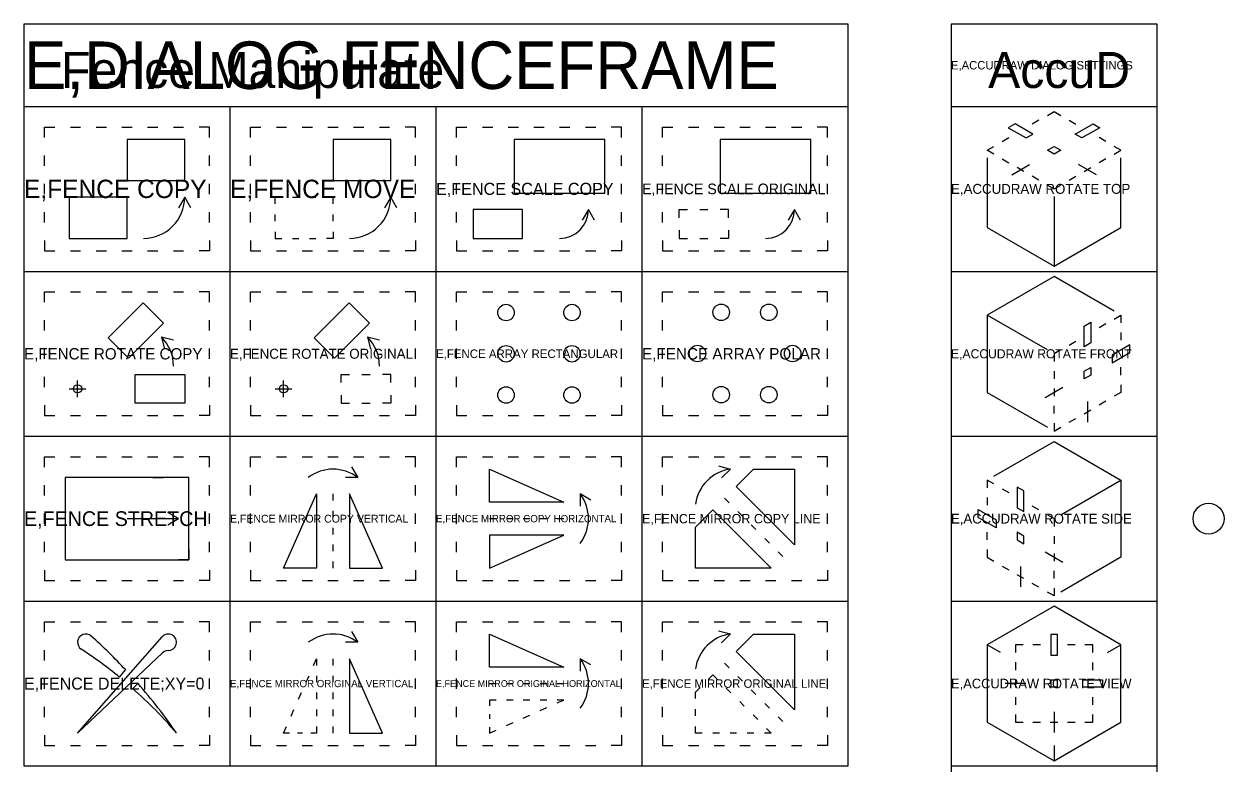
# Model space of a CAD drawing. Extents: x -4 to 299, y -59 to 248.
# Drawn here: x 150 to 208.2, y 152 to 188 of the extents above; entities that cross this region are included whole.
import ezdxf

# ---------------------------------------------------------------- set-up
doc = ezdxf.new("R2010")
doc.units = 0
for name, color, linetype in [('Command Icons', 7, 'Continuous'), ('Command Text', 7, 'Continuous'), ('Menu Anotation', 7, 'Continuous'), ('Menu Border', 7, 'Continuous'), ('Menu Partitions', 7, 'Continuous'), ('Menu Title', 7, 'Continuous')]:
    doc.layers.add(name, color=color, linetype=linetype)

msp = doc.modelspace()

# ---------------------------------------------------------------- linework, layer by layer
at = {"layer": 'Command Icons'}
for p, q in [((152.25, 183), (152.75, 183)), ((153.5, 183), (154, 183)), ((154.75, 183), (155.25, 183)), ((156, 183), (156.5, 183)), ((157.25, 183), (157.75, 183)), ((162.25, 183), (162.75, 183)), ((163.5, 183), (164, 183)), ((164.75, 183), (165.25, 183)), ((166, 183), (166.5, 183)), ((167.25, 183), (167.75, 183)), ((172.25, 183), (172.75, 183)), ((173.5, 183), (174, 183)), ((174.75, 183), (175.25, 183)), ((176, 183), (176.5, 183)), ((177.25, 183), (177.75, 183)), ((182.25, 183), (182.75, 183)), ((183.5, 183), (184, 183)), ((184.75, 183), (185.25, 183)), ((186, 183), (186.5, 183)), ((187.25, 183), (187.75, 183)), ((199.268, 183.328), (198.944, 183.142)), ((200.732, 183.328), (201.056, 183.142)), ((197.484, 182.298), (197.808, 182.486)), ((202.516, 182.298), (202.192, 182.486)), ((151, 181.124), (151, 181.624)), ((159, 181.124), (159, 181.624)), ((161, 181.124), (161, 181.624)), ((169, 181.124), (169, 181.624)), ((171, 181.124), (171, 181.624)), ((179, 181.124), (179, 181.624)), ((181, 181.124), (181, 181.624)), ((189, 181.124), (189, 181.624)), ((197.484, 181.452), (197.808, 181.264)), ((197.944, 180.686), (198.81, 181.186)), ((202.056, 180.686), (201.19, 181.186)), ((202.516, 181.452), (202.192, 181.264)), ((198.54, 180.844), (198.214, 181.03)), ((199.268, 180.422), (198.944, 180.61)), ((200.732, 180.422), (201.056, 180.61)), ((201.46, 180.844), (201.786, 181.03)), ((151, 179.75), (151, 180.25)), ((159, 179.75), (159, 180.25)), ((161, 179.75), (161, 180.25)), ((169, 179.75), (169, 180.25)), ((171, 179.75), (171, 180.25)), ((179, 179.75), (179, 180.25)), ((181, 179.75), (181, 180.25)), ((189, 179.75), (189, 180.25)), ((163.026, 179.6), (163.346, 179.6)), ((163.852, 179.6), (164.172, 179.6)), ((200, 179.626), (200, 176.25)), ((151, 178.376), (151, 178.876)), ((159, 178.376), (159, 178.876)), ((161, 178.376), (161, 178.876)), ((169, 178.376), (169, 178.876)), ((171, 178.376), (171, 178.876)), ((179, 178.376), (179, 178.876)), ((181, 178.376), (181, 178.876)), ((182.8, 179), (183.2, 179)), ((189, 178.376), (189, 178.876)), ((162.2, 178.442), (162.2, 178.762)), ((165, 178.442), (165, 178.762)), ((163.026, 177.6), (163.346, 177.6)), ((163.852, 177.6), (164.172, 177.6)), ((182.8, 177.6), (183.2, 177.6)), ((152.25, 177), (152.75, 177)), ((153.5, 177), (154, 177)), ((154.75, 177), (155.25, 177)), ((156, 177), (156.5, 177)), ((157.25, 177), (157.75, 177)), ((162.25, 177), (162.75, 177)), ((163.5, 177), (164, 177)), ((164.75, 177), (165.25, 177)), ((166, 177), (166.5, 177)), ((167.25, 177), (167.75, 177)), ((172.25, 177), (172.75, 177)), ((173.5, 177), (174, 177)), ((174.75, 177), (175.25, 177)), ((176, 177), (176.5, 177)), ((177.25, 177), (177.75, 177)), ((182.25, 177), (182.75, 177)), ((183.5, 177), (184, 177)), ((184.75, 177), (185.25, 177)), ((186, 177), (186.5, 177)), ((187.25, 177), (187.75, 177)), ((152.25, 175), (152.75, 175)), ((153.5, 175), (154, 175)), ((154.75, 175), (155.25, 175)), ((156, 175), (156.5, 175)), ((157.25, 175), (157.75, 175)), ((162.25, 175), (162.75, 175)), ((163.5, 175), (164, 175)), ((164.75, 175), (165.25, 175)), ((166, 175), (166.5, 175)), ((167.25, 175), (167.75, 175)), ((172.25, 175), (172.75, 175)), ((173.5, 175), (174, 175)), ((174.75, 175), (175.25, 175)), ((176, 175), (176.5, 175)), ((177.25, 175), (177.75, 175)), ((182.25, 175), (182.75, 175)), ((183.5, 175), (184, 175)), ((184.75, 175), (185.25, 175)), ((186, 175), (186.5, 175)), ((187.25, 175), (187.75, 175)), ((151, 173.124), (151, 173.624)), ((159, 173.124), (159, 173.624)), ((161, 173.124), (161, 173.624)), ((169, 173.124), (169, 173.624)), ((171, 173.124), (171, 173.624)), ((179, 173.124), (179, 173.624)), ((181, 173.124), (181, 173.624)), ((189, 173.124), (189, 173.624)), ((199.676, 172.186), (196.752, 173.874)), ((202.516, 173.452), (202.19, 173.266)), ((203.248, 173.03), (203.248, 172.654)), ((200.732, 172.422), (201.056, 172.61)), ((151, 171.75), (151, 172.25)), ((159, 171.75), (159, 172.25)), ((161, 171.75), (161, 172.25)), ((169, 171.75), (169, 172.25)), ((171, 171.75), (171, 172.25)), ((179, 171.75), (179, 172.25)), ((181, 171.75), (181, 172.25)), ((189, 171.75), (189, 172.25)), ((203.248, 170.97), (203.248, 171.344)), ((151, 170.376), (151, 170.876)), ((152.6, 169.9), (152.6, 170.7)), ((159, 170.376), (159, 170.876)), ((161, 170.376), (161, 170.876)), ((162.6, 169.9), (162.6, 170.7)), ((166.4, 171), (166.8, 171)), ((169, 170.376), (169, 170.876)), ((171, 170.376), (171, 170.876)), ((179, 170.376), (179, 170.876)), ((181, 170.376), (181, 170.876)), ((189, 170.376), (189, 170.876)), ((200, 171.156), (200, 170.782)), ((152.2, 170.3), (153, 170.3)), ((162.2, 170.3), (163, 170.3)), ((199.568, 169.876), (200.432, 170.376)), ((200, 170.314), (200, 169.938)), ((166.4, 169.6), (166.8, 169.6)), ((201.624, 169.686), (201.624, 168.686)), ((202.516, 169.702), (202.192, 169.514)), ((152.25, 169), (152.75, 169)), ((153.5, 169), (154, 169)), ((154.75, 169), (155.25, 169)), ((156, 169), (156.5, 169)), ((157.25, 169), (157.75, 169)), ((162.25, 169), (162.75, 169)), ((163.5, 169), (164, 169)), ((164.75, 169), (165.25, 169)), ((166, 169), (166.5, 169)), ((167.25, 169), (167.75, 169)), ((172.25, 169), (172.75, 169)), ((173.5, 169), (174, 169)), ((174.75, 169), (175.25, 169)), ((176, 169), (176.5, 169)), ((177.25, 169), (177.75, 169)), ((182.25, 169), (182.75, 169)), ((183.5, 169), (184, 169)), ((184.75, 169), (185.25, 169)), ((186, 169), (186.5, 169)), ((187.25, 169), (187.75, 169)), ((200, 169.096), (200, 169.47)), ((201.46, 169.094), (201.786, 169.282)), ((200.732, 168.674), (201.056, 168.86)), ((152.25, 167), (152.75, 167)), ((153.5, 167), (154, 167)), ((154.75, 167), (155.25, 167)), ((156, 167), (156.5, 167)), ((157.25, 167), (157.75, 167)), ((162.25, 167), (162.75, 167)), ((163.5, 167), (164, 167)), ((164.75, 167), (165.25, 167)), ((166, 167), (166.5, 167)), ((167.25, 167), (167.75, 167)), ((172.25, 167), (172.75, 167)), ((173.5, 167), (174, 167)), ((174.75, 167), (175.25, 167)), ((176, 167), (176.5, 167)), ((177.25, 167), (177.75, 167)), ((182.25, 167), (182.75, 167)), ((183.5, 167), (184, 167)), ((184.75, 167), (185.25, 167)), ((186, 167), (186.5, 167)), ((187.25, 167), (187.75, 167)), ((151, 165.124), (151, 165.624)), ((156.25, 166), (156.75, 166)), ((159, 165.124), (159, 165.624)), ((161, 165.124), (161, 165.624)), ((169, 165.124), (169, 165.624)), ((171, 165.124), (171, 165.624)), ((179, 165.124), (179, 165.624)), ((181, 165.124), (181, 165.624)), ((189, 165.124), (189, 165.624)), ((197.484, 165.452), (197.81, 165.266)), ((200.324, 164.186), (203.248, 165.874)), ((165, 164.878), (165, 165.2)), ((184.004, 164.992), (184.23, 164.768)), ((196.752, 165.03), (196.752, 164.654)), ((158, 164.334), (158, 164.834)), ((165, 164.06), (165, 164.38)), ((184.654, 164.344), (184.88, 164.118)), ((199.268, 164.422), (198.944, 164.61)), ((151, 163.75), (151, 164.25)), ((155, 164), (157.5, 164)), ((159, 163.75), (159, 164.25)), ((161, 163.75), (161, 164.25)), ((169, 163.75), (169, 164.25)), ((171, 163.75), (171, 164.25)), ((172.6, 164), (172.92, 164)), ((173.42, 164), (173.74, 164)), ((174.238, 164), (174.56, 164)), ((175.06, 164), (175.38, 164)), ((175.878, 164), (176.2, 164)), ((179, 163.75), (179, 164.25)), ((181, 163.75), (181, 164.25)), ((185.304, 163.694), (185.53, 163.468)), ((189, 163.75), (189, 164.25)), ((158, 163.168), (158, 163.668)), ((165, 163.238), (165, 163.56)), ((196.752, 162.97), (196.752, 163.344)), ((200, 163.156), (200, 162.782)), ((151, 162.376), (151, 162.876)), ((159, 162.376), (159, 162.876)), ((161, 162.376), (161, 162.876)), ((165, 162.42), (165, 162.74)), ((169, 162.376), (169, 162.876)), ((171, 162.376), (171, 162.876)), ((179, 162.376), (179, 162.876)), ((181, 162.376), (181, 162.876)), ((185.958, 163.04), (186.184, 162.814)), ((189, 162.376), (189, 162.876)), ((156.25, 162), (156.75, 162)), ((186.608, 162.39), (186.834, 162.164)), ((200.432, 161.876), (199.568, 162.376)), ((200, 162.314), (200, 161.938)), ((165, 161.6), (165, 161.92)), ((197.484, 161.702), (197.808, 161.514)), ((198.376, 161.686), (198.376, 160.686)), ((200, 161.096), (200, 161.47)), ((152.25, 161), (152.75, 161)), ((153.5, 161), (154, 161)), ((154.75, 161), (155.25, 161)), ((156, 161), (156.5, 161)), ((157.25, 161), (157.75, 161)), ((162.25, 161), (162.75, 161)), ((163.5, 161), (164, 161)), ((164.75, 161), (165.25, 161)), ((166, 161), (166.5, 161)), ((167.25, 161), (167.75, 161)), ((172.25, 161), (172.75, 161)), ((173.5, 161), (174, 161)), ((174.75, 161), (175.25, 161)), ((176, 161), (176.5, 161)), ((177.25, 161), (177.75, 161)), ((182.25, 161), (182.75, 161)), ((183.5, 161), (184, 161)), ((184.75, 161), (185.25, 161)), ((186, 161), (186.5, 161)), ((187.25, 161), (187.75, 161)), ((198.54, 161.094), (198.214, 161.282)), ((199.268, 160.674), (198.944, 160.86)), ((152.25, 159), (152.75, 159)), ((153.5, 159), (154, 159)), ((154.75, 159), (155.25, 159)), ((156, 159), (156.5, 159)), ((157.25, 159), (157.75, 159)), ((162.25, 159), (162.75, 159)), ((163.5, 159), (164, 159)), ((164.75, 159), (165.25, 159)), ((166, 159), (166.5, 159)), ((167.25, 159), (167.75, 159)), ((172.25, 159), (172.75, 159)), ((173.5, 159), (174, 159)), ((174.75, 159), (175.25, 159)), ((176, 159), (176.5, 159)), ((177.25, 159), (177.75, 159)), ((182.25, 159), (182.75, 159)), ((183.5, 159), (184, 159)), ((184.75, 159), (185.25, 159)), ((186, 159), (186.5, 159)), ((187.25, 159), (187.75, 159)), ((152.6, 153.6), (156.7, 158.264)), ((197.402, 157.5), (196.752, 157.876)), ((199.346, 157.876), (198.972, 157.876)), ((201.032, 157.876), (200.656, 157.876)), ((202.598, 157.5), (203.248, 157.876)), ((151, 157.124), (151, 157.624)), ((156.724, 157.492), (152.6, 153.6)), ((159, 157.124), (159, 157.624)), ((161, 157.124), (161, 157.624)), ((169, 157.124), (169, 157.624)), ((171, 157.124), (171, 157.624)), ((179, 157.124), (179, 157.624)), ((181, 157.124), (181, 157.624)), ((189, 157.124), (189, 157.624)), ((165, 156.878), (165, 157.2)), ((184.004, 156.992), (184.23, 156.766)), ((198.124, 157.032), (198.124, 156.656)), ((201.876, 156.654), (201.876, 157.028)), ((151, 155.75), (151, 156.25)), ((154.628, 156.312), (154.934, 156.662)), ((154.934, 156.662), (154.934, 156.662)), ((159, 155.75), (159, 156.25)), ((161, 155.75), (161, 156.25)), ((165, 156.06), (165, 156.38)), ((169, 155.75), (169, 156.25)), ((171, 155.75), (171, 156.25)), ((179, 155.75), (179, 156.25)), ((181, 155.75), (181, 156.25)), ((184.654, 156.342), (184.88, 156.116)), ((189, 155.75), (189, 156.25)), ((198.124, 156.188), (198.124, 155.812)), ((155.532, 156), (155.278, 155.758)), ((165, 155.238), (165, 155.56)), ((172.6, 156), (172.92, 156)), ((173.42, 156), (173.74, 156)), ((174.238, 156), (174.56, 156)), ((175.06, 156), (175.38, 156)), ((175.878, 156), (176.2, 156)), ((185.304, 155.692), (185.53, 155.468)), ((198.624, 156), (197.624, 156)), ((185.958, 155.038), (186.184, 154.812)), ((198.124, 155.346), (198.124, 154.972)), ((201.876, 154.968), (201.876, 155.344)), ((151, 154.376), (151, 154.876)), ((159, 154.376), (159, 154.876)), ((161, 154.376), (161, 154.876)), ((165, 154.42), (165, 154.74)), ((169, 154.376), (169, 154.876)), ((171, 154.376), (171, 154.876)), ((179, 154.376), (179, 154.876)), ((181, 154.376), (181, 154.876)), ((186.608, 154.388), (186.834, 154.164)), ((189, 154.376), (189, 154.876)), ((200, 154.624), (200, 153.624)), ((165, 153.6), (165, 153.92)), ((198.968, 154.124), (199.344, 154.124)), ((199.812, 154.124), (200.188, 154.124)), ((200.654, 154.124), (201.028, 154.124)), ((152.25, 153), (152.75, 153)), ((153.5, 153), (154, 153)), ((154.75, 153), (155.25, 153)), ((156, 153), (156.5, 153)), ((157.25, 153), (157.75, 153)), ((162.25, 153), (162.75, 153)), ((163.5, 153), (164, 153)), ((164.75, 153), (165.25, 153)), ((166, 153), (166.5, 153)), ((167.25, 153), (167.75, 153)), ((172.25, 153), (172.75, 153)), ((173.5, 153), (174, 153)), ((174.75, 153), (175.25, 153)), ((176, 153), (176.5, 153)), ((177.25, 153), (177.75, 153)), ((182.25, 153), (182.75, 153)), ((183.5, 153), (184, 153)), ((184.75, 153), (185.25, 153)), ((186, 153), (186.5, 153)), ((187.25, 153), (187.75, 153)), ((200, 153), (200, 152.25))]:
    msp.add_line(p, q, dxfattribs=at)
for points in [[(199.676, 183.562), (200, 183.75), (200.324, 183.562)], [(151, 182.5), (151, 183), (151.5, 183)], [(159, 182.5), (159, 183), (158.5, 183)], [(161, 182.5), (161, 183), (161.5, 183)], [(169, 182.5), (169, 183), (168.5, 183)], [(171, 182.5), (171, 183), (171.5, 183)], [(179, 182.5), (179, 183), (178.5, 183)], [(181, 182.5), (181, 183), (181.5, 183)], [(189, 182.5), (189, 183), (188.5, 183)], [(197.076, 181.688), (196.752, 181.874), (197.076, 182.062)], [(202.924, 181.688), (203.248, 181.874), (202.924, 182.062)], [(196.752, 181.5), (196.752, 178.126), (200, 176.25), (203.248, 178.126), (203.248, 181.5)], [(199.676, 180.186), (200, 180), (200.324, 180.188)], [(158.1, 179.08), (157.8, 179.6), (157.5, 179.08)], [(162.2, 179.28), (162.2, 179.6), (162.52, 179.6)], [(165, 179.28), (165, 179.6), (164.68, 179.6)], [(168.1, 179.08), (167.8, 179.6), (167.5, 179.08)], [(177.7, 178.48), (177.4, 179), (177.1, 178.48)], [(181.8, 178.6), (181.8, 179), (182.2, 179)], [(184.2, 178.6), (184.2, 179), (183.8, 179)], [(187.7, 178.48), (187.4, 179), (187.1, 178.48)], [(162.2, 177.92), (162.2, 177.6), (162.52, 177.6)], [(165, 177.92), (165, 177.6), (164.68, 177.6)], [(181.8, 178), (181.8, 177.6), (182.2, 177.6)], [(184.2, 178), (184.2, 177.6), (183.8, 177.6)], [(151, 177.5), (151, 177), (151.5, 177)], [(159, 177.5), (159, 177), (158.5, 177)], [(161, 177.5), (161, 177), (161.5, 177)], [(169, 177.5), (169, 177), (168.5, 177)], [(171, 177.5), (171, 177), (171.5, 177)], [(179, 177.5), (179, 177), (178.5, 177)], [(181, 177.5), (181, 177), (181.5, 177)], [(189, 177.5), (189, 177), (188.5, 177)], [(202.924, 174.062), (200, 175.75), (196.752, 173.874), (196.752, 170.126), (199.676, 168.438)], [(151, 174.5), (151, 175), (151.5, 175)], [(159, 174.5), (159, 175), (158.5, 175)], [(161, 174.5), (161, 175), (161.5, 175)], [(169, 174.5), (169, 175), (168.5, 175)], [(171, 174.5), (171, 175), (171.5, 175)], [(179, 174.5), (179, 175), (178.5, 175)], [(181, 174.5), (181, 175), (181.5, 175)], [(189, 174.5), (189, 175), (188.5, 175)], [(202.924, 173.686), (203.248, 173.874), (203.248, 173.5)], [(157.25, 172.66), (156.67, 172.814), (156.826, 172.236)], [(167.25, 172.66), (166.67, 172.814), (166.826, 172.236)], [(200.324, 172.188), (200, 172), (200, 171.626)], [(165.4, 170.6), (165.4, 171), (165.8, 171)], [(167.8, 170.6), (167.8, 171), (167.4, 171)], [(203.248, 170.5), (203.248, 170.126), (202.922, 169.938)], [(165.4, 170), (165.4, 169.6), (165.8, 169.6)], [(167.8, 170), (167.8, 169.6), (167.4, 169.6)], [(151, 169.5), (151, 169), (151.5, 169)], [(159, 169.5), (159, 169), (158.5, 169)], [(161, 169.5), (161, 169), (161.5, 169)], [(169, 169.5), (169, 169), (168.5, 169)], [(171, 169.5), (171, 169), (171.5, 169)], [(179, 169.5), (179, 169), (178.5, 169)], [(181, 169.5), (181, 169), (181.5, 169)], [(189, 169.5), (189, 169), (188.5, 169)], [(200, 168.626), (200, 168.25), (200.324, 168.438)], [(197.076, 166.062), (200, 167.75), (203.248, 165.874), (203.248, 162.126), (200.324, 160.438)], [(151, 166.5), (151, 167), (151.5, 167)], [(159, 166.5), (159, 167), (158.5, 167)], [(161, 166.5), (161, 167), (161.5, 167)], [(169, 166.5), (169, 167), (168.5, 167)], [(171, 166.5), (171, 167), (171.5, 167)], [(179, 166.5), (179, 167), (178.5, 167)], [(181, 166.5), (181, 167), (181.5, 167)], [(189, 166.5), (189, 167), (188.5, 167)], [(165.9, 166.52), (166.2, 166), (165.6, 166)], [(183.706, 166.562), (184.288, 166.408), (183.864, 165.984)], [(155.5, 166), (152, 166), (152, 162), (155.5, 162)], [(158, 165.5), (158, 166), (157.5, 166)], [(197.076, 165.686), (196.752, 165.874), (196.752, 165.5)], [(177.52, 164.9), (177, 165.2), (177, 164.6)], [(156.98, 163.7), (157.5, 164), (156.98, 164.3)], [(199.676, 164.188), (200, 164), (200, 163.626)], [(158, 162.5), (158, 162), (157.5, 162)], [(196.752, 162.5), (196.752, 162.126), (197.078, 161.938)], [(151, 161.5), (151, 161), (151.5, 161)], [(159, 161.5), (159, 161), (158.5, 161)], [(161, 161.5), (161, 161), (161.5, 161)], [(169, 161.5), (169, 161), (168.5, 161)], [(171, 161.5), (171, 161), (171.5, 161)], [(179, 161.5), (179, 161), (178.5, 161)], [(181, 161.5), (181, 161), (181.5, 161)], [(189, 161.5), (189, 161), (188.5, 161)], [(200, 160.626), (200, 160.25), (199.676, 160.438)], [(151, 158.5), (151, 159), (151.5, 159)], [(159, 158.5), (159, 159), (158.5, 159)], [(161, 158.5), (161, 159), (161.5, 159)], [(165.9, 158.52), (166.2, 158), (165.6, 158)], [(169, 158.5), (169, 159), (168.5, 159)], [(171, 158.5), (171, 159), (171.5, 159)], [(179, 158.5), (179, 159), (178.5, 159)], [(181, 158.5), (181, 159), (181.5, 159)], [(183.708, 158.562), (184.288, 158.406), (183.864, 157.982)], [(189, 158.5), (189, 159), (188.5, 159)], [(198.5, 157.876), (198.124, 157.876), (198.124, 157.5)], [(201.876, 157.5), (201.876, 157.876), (201.5, 157.876)], [(164.058, 156.878), (164.2, 157.2), (164.2, 156.878)], [(177.52, 156.9), (177, 157.2), (177, 156.6)], [(163.692, 156.06), (163.836, 156.38)], [(164.2, 156.38), (164.2, 156.06)], [(183.212, 156.2), (183.44, 156.428), (183.666, 156.202)], [(163.328, 155.238), (163.47, 155.56)], [(164.2, 155.56), (164.2, 155.238)], [(182.6, 155.268), (182.6, 155.588), (182.826, 155.812)], [(184.09, 155.778), (184.316, 155.552)], [(172.92, 155.2), (172.6, 155.2), (172.6, 154.92)], [(173.74, 155.2), (173.42, 155.2)], [(174.56, 155.2), (174.238, 155.2)], [(175.38, 155.2), (175.06, 155.2)], [(175.878, 155.058), (176.2, 155.2), (175.878, 155.2)], [(184.74, 155.128), (184.964, 154.902)], [(162.964, 154.42), (163.106, 154.74)], [(164.2, 154.74), (164.2, 154.42)], [(172.6, 154.52), (172.6, 154.28)], [(174.238, 154.328), (174.56, 154.47)], [(175.06, 154.692), (175.38, 154.836)], [(182.6, 154.434), (182.6, 154.754)], [(185.394, 154.474), (185.62, 154.248)], [(198.124, 154.5), (198.124, 154.124), (198.5, 154.124)], [(201.5, 154.124), (201.876, 154.124), (201.876, 154.5)], [(162.88, 153.6), (162.6, 153.6), (162.742, 153.92)], [(164.2, 153.92), (164.2, 153.6), (163.92, 153.6)], [(172.6, 153.88), (172.6, 153.6), (172.92, 153.742)], [(173.42, 153.964), (173.74, 154.106)], [(182.92, 153.6), (182.6, 153.6), (182.6, 153.92)], [(186.044, 153.824), (186.268, 153.6), (185.948, 153.6)], [(151, 153.5), (151, 153), (151.5, 153)], [(159, 153.5), (159, 153), (158.5, 153)], [(161, 153.5), (161, 153), (161.5, 153)], [(163.52, 153.6), (163.28, 153.6)], [(169, 153.5), (169, 153), (168.5, 153)], [(171, 153.5), (171, 153), (171.5, 153)], [(179, 153.5), (179, 153), (178.5, 153)], [(181, 153.5), (181, 153), (181.5, 153)], [(183.756, 153.6), (183.436, 153.6)], [(184.594, 153.6), (184.274, 153.6)], [(185.43, 153.6), (185.11, 153.6)], [(189, 153.5), (189, 153), (188.5, 153)]]:
    msp.add_lwpolyline(points, dxfattribs=at)
for points in [[(197.78, 182.97), (198.648, 182.47), (198.972, 182.656), (198.106, 183.156)], [(201.028, 182.656), (201.894, 183.156), (202.22, 182.97), (201.352, 182.47)], [(155, 180.4), (157.8, 180.4), (157.8, 182.4), (155, 182.4)], [(155, 180.4), (157.8, 180.4), (157.8, 182.4), (155, 182.4)], [(165, 180.4), (167.8, 180.4), (167.8, 182.4), (165, 182.4)], [(165, 180.4), (167.8, 180.4), (167.8, 182.4), (165, 182.4)], [(173.8, 179.8), (178.2, 179.8), (178.2, 182.4), (173.8, 182.4)], [(173.8, 179.8), (178.2, 179.8), (178.2, 182.4), (173.8, 182.4)], [(183.8, 179.8), (188.2, 179.8), (188.2, 182.4), (183.8, 182.4)], [(183.8, 179.8), (188.2, 179.8), (188.2, 182.4), (183.8, 182.4)], [(199.676, 181.874), (200, 182.062), (200.324, 181.874), (200, 181.688)], [(152.2, 177.6), (155, 177.6), (155, 179.6), (152.2, 179.6)], [(152.2, 177.6), (155, 177.6), (155, 179.6), (152.2, 179.6)], [(171.8, 177.6), (174.2, 177.6), (174.2, 179), (171.8, 179)], [(171.8, 177.6), (174.2, 177.6), (174.2, 179), (171.8, 179)], [(156.772, 173.482), (155.076, 171.786), (154.084, 172.774), (155.78, 174.472)], [(156.772, 173.482), (155.076, 171.786), (154.084, 172.774), (155.78, 174.472)], [(166.772, 173.482), (165.076, 171.786), (164.084, 172.774), (165.78, 174.472)], [(166.772, 173.482), (165.076, 171.786), (164.084, 172.774), (165.78, 174.472)], [(201.786, 173.532), (201.786, 172.532), (201.462, 172.344), (201.462, 173.344)], [(203.68, 172.438), (202.816, 171.938), (202.814, 171.562), (203.68, 172.062)], [(201.786, 171.342), (201.786, 170.97), (201.462, 170.782), (201.462, 171.156)], [(157.8, 169.6), (155.4, 169.6), (155.4, 171), (157.8, 171)], [(157.8, 169.6), (155.4, 169.6), (155.4, 171), (157.8, 171)], [(172.6, 164.8), (172.6, 166.4), (176.2, 164.8)], [(172.6, 164.8), (172.6, 166.4), (176.2, 164.8)], [(185.412, 166.4), (187.4, 166.4), (187.4, 162.73), (184.57, 165.56)], [(185.412, 166.4), (187.4, 166.4), (187.4, 162.73), (184.57, 165.56)], [(152, 162), (158, 162), (158, 166), (152, 166)], [(198.214, 165.532), (198.214, 164.532), (198.538, 164.344), (198.538, 165.344)], [(164.2, 161.6), (162.6, 161.6), (164.2, 165.2)], [(164.2, 161.6), (162.6, 161.6), (164.2, 165.2)], [(165.8, 161.6), (167.4, 161.6), (165.8, 165.2)], [(165.8, 161.6), (167.4, 161.6), (165.8, 165.2)], [(182.6, 163.588), (183.44, 164.428), (186.266, 161.6), (182.6, 161.6)], [(182.6, 163.588), (183.44, 164.428), (186.266, 161.6), (182.6, 161.6)], [(196.32, 164.438), (197.184, 163.938), (197.186, 163.562), (196.32, 164.062)], [(172.6, 163.2), (172.6, 161.6), (176.2, 163.2)], [(172.6, 163.2), (172.6, 161.6), (176.2, 163.2)], [(198.214, 163.342), (198.214, 162.97), (198.538, 162.782), (198.538, 163.156)], [(200, 159.75), (196.752, 157.876), (196.752, 154.124), (200, 152.25), (203.248, 154.124), (203.248, 157.876)], [(172.6, 156.8), (172.6, 158.4), (176.2, 156.8)], [(172.6, 156.8), (172.6, 158.4), (176.2, 156.8)], [(185.412, 158.4), (187.4, 158.4), (187.4, 154.73), (184.572, 157.558)], [(185.412, 158.4), (187.4, 158.4), (187.4, 154.73), (184.572, 157.558)], [(199.838, 157.376), (200.164, 157.376), (200.164, 158.376), (199.838, 158.376)], [(165.8, 153.6), (167.4, 153.6), (165.8, 157.2)], [(165.8, 153.6), (167.4, 153.6), (165.8, 157.2)], [(199.838, 155.838), (200.164, 155.838), (200.164, 156.164), (199.838, 156.164)], [(201.376, 155.838), (202.376, 155.838), (202.376, 156.164), (201.376, 156.164)]]:
    msp.add_lwpolyline(points, close=True, dxfattribs=at)
for centre, radius in [((173.4, 174), 0.4), ((173.4, 174), 0.4), ((176.6, 174), 0.4), ((176.6, 174), 0.4), ((183.845, 174.013), 0.4), ((183.845, 174.013), 0.4), ((186.155, 174.013), 0.4), ((186.155, 174.013), 0.4), ((173.4, 172), 0.4), ((173.4, 172), 0.4), ((176.6, 172), 0.4), ((176.6, 172), 0.4), ((182.691, 172.013), 0.4), ((182.691, 172.013), 0.4), ((187.309, 172.013), 0.4), ((187.309, 172.013), 0.4), ((152.6, 170.3), 0.2), ((162.6, 170.3), 0.2), ((173.4, 170), 0.4), ((173.4, 170), 0.4), ((176.6, 170), 0.4), ((176.6, 170), 0.4), ((183.845, 170.013), 0.4), ((183.845, 170.013), 0.4), ((186.155, 170.013), 0.4), ((186.155, 170.013), 0.4)]:
    msp.add_circle(centre, radius, dxfattribs=at)
for centre, radius, start, end in [((155.8, 179.6), 2, 270.00107, 0.00303), ((165.8, 179.6), 2, 270.00107, 0.00303), ((176, 179), 1.4, 270, 0), ((186, 179), 1.4, 270, 0), ((155.256, 171.4), 2, 0, 45), ((165.256, 171.4), 2, 0, 45), ((165, 164.401), 2, 53.13017, 126.8699), ((184.571, 164.428), 2, 98.1301, 171.86983), ((175.4, 164.001), 2, 323.1301, 36.86983), ((153, 158.001), 0.4, 48.08094, 236.76233), ((135.435, 138.443), 26.688, 43.05523, 48.07174), ((157, 158.001), 0.4, 269.99981, 138.72793), ((165, 156.401), 2, 53.13017, 126.8699), ((184.571, 156.427), 2, 98.1301, 171.86983), ((140.832, 139.433), 21.8, 50.74241, 56.76222), ((157, 157.201), 0.4, 90.00019, 133.2971), ((175.4, 156.001), 2, 323.1301, 36.86983), ((140.832, 139.433), 21.8, 40.5352, 48.49771), ((135.435, 138.443), 26.688, 34.60798, 41.13877)]:
    msp.add_arc(centre, radius, start, end, dxfattribs=at)
at = {"layer": 'Menu Anotation'}
msp.add_circle((207.5, 164), 0.75, dxfattribs=at)
at = {"layer": 'Menu Border'}
for p, q in [((150, 184), (190, 184)), ((195, 184), (205, 184))]:
    msp.add_line(p, q, dxfattribs=at)
for points in [[(150, 152), (190, 152), (190, 188), (150, 188)], [(195, 144), (205, 144), (205, 188), (195, 188)]]:
    msp.add_lwpolyline(points, close=True, dxfattribs=at)
at = {"layer": 'Menu Partitions'}
for p, q in [((150, 184), (190, 184)), ((160, 152), (160, 184)), ((170, 152), (170, 184)), ((180, 152), (180, 184)), ((195, 184), (205, 184)), ((150, 176), (190, 176)), ((195, 176), (205, 176)), ((150, 168), (190, 168)), ((195, 168), (205, 168)), ((150, 160), (190, 160)), ((195, 160), (205, 160)), ((195, 152), (205, 152))]:
    msp.add_line(p, q, dxfattribs=at)

# ---------------------------------------------------------------- texts
at = {"layer": 'Command Text'}
for s, height, p in [('E,DIALOG FENCEFRAME', 2.304, (150, 184.848)), ('E,ACCUDRAW DIALOG SETTINGS', 0.408, (195, 185.796)), ('E,FENCE COPY', 0.89, (150, 179.556)), ('E,FENCE MOVE', 0.89, (160, 179.556)), ('E,FENCE SCALE COPY', 0.586, (170, 179.708)), ('E,FENCE SCALE ORIGINAL', 0.514, (180, 179.744)), ('E,ACCUDRAW ROTATE TOP', 0.482, (195, 179.76)), ('E,FENCE ROTATE COPY', 0.55, (150, 171.724)), ('E,FENCE ROTATE ORIGINAL', 0.484, (160, 171.758)), ('E,FENCE ARRAY RECTANGULAR', 0.416, (170, 171.792)), ('E,FENCE ARRAY POLAR', 0.554, (180, 171.724)), ('E,ACCUDRAW ROTATE FRONT', 0.44, (195, 171.78)), ('E,FENCE STRETCH', 0.714, (150, 163.644)), ('E,FENCE MIRROR COPY VERTICAL', 0.382, (160, 163.808)), ('E,FENCE MIRROR COPY HORIZONTAL', 0.354, (170, 163.824)), ('E,FENCE MIRROR COPY LINE', 0.454, (180, 163.772)), ('E,ACCUDRAW ROTATE SIDE', 0.476, (195, 163.762)), ('E,FENCE DELETE;XY=0', 0.582, (150, 155.708)), ('E,FENCE MIRROR ORIGINAL VERTICAL', 0.352, (160, 155.824)), ('E,FENCE MIRROR ORIGINAL HORIZONTAL', 0.328, (170, 155.836)), ('E,FENCE MIRROR ORIGINAL LINE', 0.412, (180, 155.794)), ('E,ACCUDRAW ROTATE VIEW', 0.468, (195, 155.766))]:
    msp.add_text(s, height=height, dxfattribs=at).set_placement(p)
at = {"layer": 'Menu Title'}
for s, p in [('Fence Manipulate', (151.798, 184.9)), ('AccuD', (196.799, 184.896))]:
    msp.add_text(s, height=1.75, dxfattribs=at).set_placement(p)

doc.saveas('drawing.dxf')
